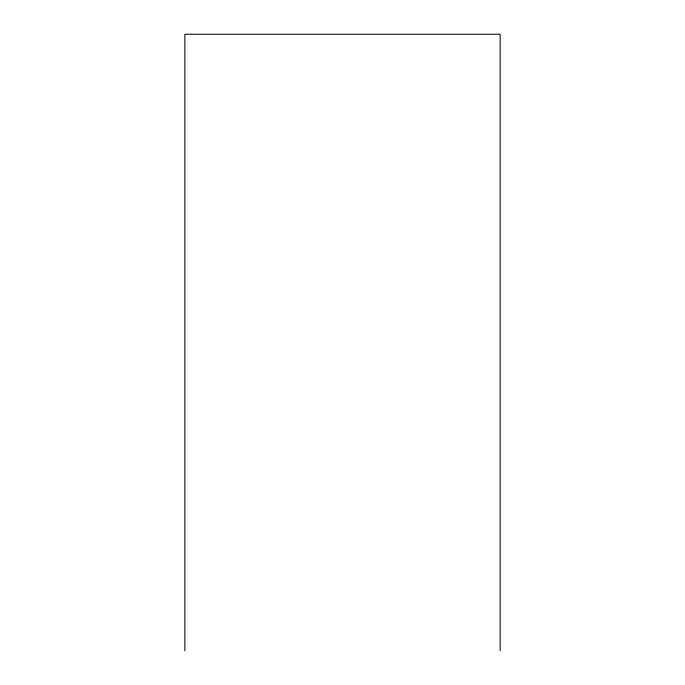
<?xml version="1.0" encoding="UTF-8"?>
<svg xmlns="http://www.w3.org/2000/svg" width="685" height="685" viewBox="0 0 685 685"><rect width="100%" height="100%" fill="white"/><g stroke="black" fill="none" stroke-linecap="round" stroke-linejoin="round"><path stroke-width="1.03" d="M500.144 650.75L500.144 34.25L184.856 34.25L184.856 650.75"/></g></svg>
